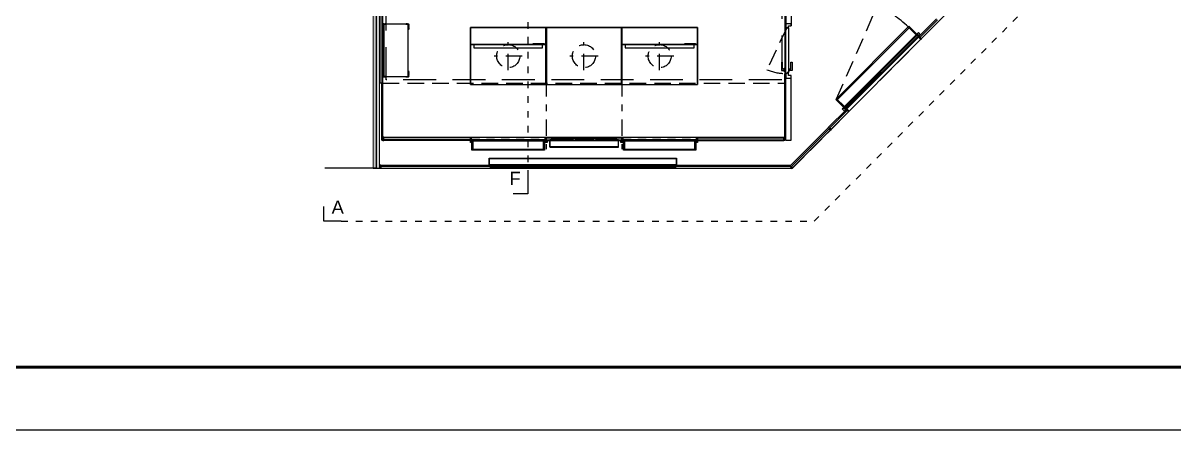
# Model space of a CAD drawing. Header units: millimetres. Extents: x 5896 to 6381, y 4295 to 4378.
# Drawn here: x 6169.1 to 6186.59, y 4295.41 to 4301.59 of the extents above; entities that cross this region are included whole.
import ezdxf

# ---------------------------------------------------------------- set-up
doc = ezdxf.new("R2010")
doc.units = ezdxf.units.MM
for name, pattern in [('DOT2', [0.125, 0, -0.125]), ('HIDDEN2', [0.1875, 0.125, -0.0625]), ('NASCOSTA', [0.375, 0.25, -0.125]), ('PHANTOM2', [1.25, 0.625, -0.125, 0.125, -0.125, 0.125, -0.125]), ('TRATTEGGIATA', [0.75, 0.5, -0.25]), ('TRATTOPUNTO2', [0.5, 0.25, -0.125, 0, -0.125])]:
    doc.linetypes.add(name, pattern=pattern)
for name, color, linetype in [('A-GLAZING', 2, 'Continuous'), ('ax-arredo piani', 2, 'Continuous'), ('ax-arredo piani rossi', 1, 'Continuous'), ('ax-arredo sez', 6, 'Continuous'), ('AXlogo', 6, 'Continuous'), ('GA_X DIM', 8, 'Continuous'), ('Pareti02', 3, 'Continuous'), ('piani-rossi', 1, 'Continuous'), ('proiezioni', 2, 'NASCOSTA'), ('R-PIANI', 6, 'Continuous'), ('sezioni 02', 3, 'Continuous'), ('Urban', 6, 'Continuous'), ('VITI', 1, 'Continuous'), ('图框', 254, 'Continuous')]:
    doc.layers.add(name, color=color, linetype=linetype)
for name, color, linetype, true_color in [('Axis', 7, 'TRATTOPUNTO2', 0xe27a03), ('PROIEZ-FASCIONE', 7, 'TRATTEGGIATA', 0xb4b08e), ('Sections', 92, 'Continuous', 0x00bd00)]:
    doc.layers.add(name, color=color, linetype=linetype, true_color=true_color)
doc.layers.add('R-BORDER', color=7, linetype='PHANTOM2', true_color=0xdb0000, plot=False)
doc.layers.add('R-HATCH', color=7, linetype='Continuous', lineweight=9, true_color=0xbababa)
doc.layers.add('R-WALL', color=7, linetype='Continuous', lineweight=9, true_color=0xbababa)
doc.layers.add('sez-PHOTO', color=3, linetype='HIDDEN2', lineweight=15)
doc.styles.add('cart-inver', font='Arial.ttf')

# ---------------------------------------------------------------- blocks, each defined once
blk = doc.blocks.new('11')
at = {"layer": 'Sections', "linetype": 'DOT2'}
blk.add_line((6056.357, 4460.416), (6056.357, 4454.022), dxfattribs=at)
at = {"layer": 'Sections', "linetype": 'DOT2', "elevation": 0}
blk.add_lwpolyline([(6053.521, 4453.346), (6060.71, 4453.346), (6075.031, 4467.722)], dxfattribs=at)
at = {"layer": 'Sections'}
blk.add_lwpolyline([(6056.357, 4454.022), (6056.357, 4453.76), (6056.137, 4453.76)], dxfattribs=at)
at = {"layer": 'Sections', "elevation": 0}
blk.add_lwpolyline([(6053.521, 4453.346), (6053.259, 4453.346), (6053.259, 4453.565)], dxfattribs=at)
at = {"layer": 'Sections', "char_height": 0.2, "width": 0.21739, "style": 'cart-inver'}
for s, insert, attachment_point in [('F', (6056.077, 4453.893), 7), ('A', (6053.562, 4453.656), 3)]:
    blk.add_mtext(s, dxfattribs=dict(at, insert=insert, attachment_point=attachment_point))
blk = doc.blocks.new('bullone fianco')
at = {"layer": 'VITI'}
for p, q in [((0, 0.008), (-0.003, 0.008)), ((-0.003, 0), (-0.003, 0.007)), ((0, 0.006), (-0.003, 0.006)), ((0, 0.001), (-0.003, 0.001)), ((0, -0.001), (0, 0.008)), ((0, 0.007), (0, 0.008)), ((0, 0), (0, 0.007)), ((0, 0.007), (0, 0.007)), ((0, 0), (0, -0.001)), ((0, 0), (0, 0)), ((0, -0.001), (-0.003, -0.001))]:
    blk.add_line(p, q, dxfattribs=at)
for centre, radius, start, end in [((-0.001, 0.007), 0.00209, 147.1328, 212.8672), ((0.005, 0.004), 0.00787, 163.2213, 196.7787), ((-0.001, 0), 0.00209, 147.1328, 212.8672)]:
    blk.add_arc(centre, radius, start, end, dxfattribs=at)
blk = doc.blocks.new('111')
at = {"layer": 'R-HATCH', "ltscale": 10000}
h = blk.add_hatch(color=253, dxfattribs=at)
h.dxf.hatch_style = 1
h.paths.add_polyline_path([(6053.442, 4401.402), (6053.442, 4413.227), (6053.542, 4413.227), (6053.542, 4401.402)])
at = {"layer": 'A-GLAZING', "color": 253}
for p, q in [((6060.607, 4402.339), (6061.694, 4403.43)), ((6060.612, 4402.323), (6061.71, 4403.425)), ((6061.724, 4403.411), (6060.626, 4402.309)), ((6061.729, 4403.395), (6060.642, 4402.304)), ((6061.71, 4403.427), (6061.719, 4403.436)), ((6061.726, 4403.411), (6061.71, 4403.427)), ((6061.71, 4403.425), (6061.71, 4403.425)), ((6061.71, 4403.425), (6061.712, 4403.425)), ((6061.712, 4403.425), (6061.724, 4403.413)), ((6061.719, 4403.436), (6061.735, 4403.42)), ((6061.724, 4403.413), (6061.724, 4403.411)), ((6061.724, 4403.411), (6061.724, 4403.411)), ((6061.735, 4403.42), (6061.726, 4403.411)), ((6060.61, 4402.323), (6060.601, 4402.314)), ((6060.601, 4402.314), (6060.617, 4402.297)), ((6060.626, 4402.306), (6060.61, 4402.323)), ((6060.612, 4402.321), (6060.612, 4402.323)), ((6060.624, 4402.309), (6060.612, 4402.321)), ((6060.617, 4402.297), (6060.626, 4402.306)), ((6060.626, 4402.309), (6060.624, 4402.309))]:
    blk.add_line(p, q, dxfattribs=at)
at = {"layer": 'ax-arredo piani', "color": 253}
for p, q in [((6053.606, 4401.874), (6054.922, 4401.874)), ((6054.935, 4401.874), (6058.36, 4401.874)), ((6058.373, 4401.874), (6059.688, 4401.874))]:
    blk.add_line(p, q, dxfattribs=at)
at = {"layer": 'ax-arredo piani', "color": 253, "elevation": 0}
for points in [[(6053.978, 4402.798), (6053.978, 4402.798), (6053.978, 4403.59), (6053.978, 4403.59), (6053.978, 4403.59), (6053.609, 4403.59), (6053.609, 4402.798), (6053.978, 4402.798)], [(6053.981, 4403.505), (6053.978, 4403.505), (6053.978, 4403.554), (6053.981, 4403.554)], [(6054.921, 4402.674), (6056.073, 4402.674), (6056.073, 4403.539), (6054.921, 4403.539)], [(6056.073, 4402.674), (6057.222, 4402.674), (6057.222, 4403.539), (6056.073, 4403.539)], [(6056.076, 4402.677), (6057.219, 4402.677), (6057.219, 4403.536), (6056.076, 4403.536)], [(6057.222, 4402.674), (6058.374, 4402.674), (6058.374, 4403.539), (6057.222, 4403.539)], [(6054.921, 4402.674), (6054.921, 4403.285), (6056.073, 4403.285), (6056.073, 4402.674), (6056.07, 4402.674), (6056.07, 4403.282), (6054.924, 4403.282), (6054.924, 4402.674)], [(6054.974, 4403.232), (6056.02, 4403.232), (6056.02, 4403.282), (6054.974, 4403.282)], [(6056.043, 4403.285), (6055.877, 4403.285), (6055.877, 4403.298), (6056.043, 4403.298)], [(6057.222, 4402.674), (6057.222, 4403.285), (6058.374, 4403.285), (6058.374, 4402.674), (6058.371, 4402.674), (6058.371, 4403.282), (6057.225, 4403.282), (6057.225, 4402.674)], [(6057.275, 4403.232), (6058.321, 4403.232), (6058.321, 4403.282), (6057.275, 4403.282)], [(6058.344, 4403.285), (6058.179, 4403.285), (6058.179, 4403.298), (6058.344, 4403.298)], [(6053.981, 4402.883), (6053.978, 4402.883), (6053.978, 4402.834), (6053.981, 4402.834)]]:
    blk.add_lwpolyline(points, close=True, dxfattribs=at)
for points in [[(6054.924, 4403.285), (6054.921, 4403.285), (6054.921, 4403.539), (6056.073, 4403.539)], [(6056.073, 4403.539), (6056.073, 4403.285), (6056.07, 4403.285), (6056.07, 4403.536), (6054.924, 4403.536), (6054.924, 4403.285)], [(6057.225, 4403.285), (6057.222, 4403.285), (6057.222, 4403.539), (6058.374, 4403.539)], [(6058.374, 4403.539), (6058.374, 4403.285), (6058.371, 4403.285), (6058.371, 4403.536), (6057.225, 4403.536), (6057.225, 4403.285)]]:
    blk.add_lwpolyline(points, dxfattribs=at)
at = {"layer": 'ax-arredo piani rossi', "color": 253}
for p, q in [((6056.048, 4401.834), (6054.946, 4401.834)), ((6054.961, 4401.819), (6056.033, 4401.819)), ((6056.147, 4401.844), (6056.147, 4401.854)), ((6056.147, 4401.854), (6057.147, 4401.854)), ((6056.442, 4401.844), (6056.147, 4401.844)), ((6056.552, 4401.854), (6056.407, 4401.854)), ((6056.407, 4401.854), (6056.407, 4401.844)), ((6056.407, 4401.844), (6056.442, 4401.844)), ((6056.518, 4401.844), (6056.552, 4401.844)), ((6056.552, 4401.844), (6056.552, 4401.854)), ((6056.889, 4401.854), (6056.74, 4401.854)), ((6056.74, 4401.854), (6056.74, 4401.844)), ((6056.74, 4401.844), (6056.795, 4401.844)), ((6057.147, 4401.844), (6056.83, 4401.844)), ((6056.83, 4401.844), (6056.889, 4401.844)), ((6056.889, 4401.844), (6056.889, 4401.854)), ((6057.147, 4401.854), (6057.147, 4401.844)), ((6058.349, 4401.834), (6057.247, 4401.834)), ((6057.262, 4401.819), (6058.334, 4401.819))]:
    blk.add_line(p, q, dxfattribs=at)
at = {"layer": 'ax-arredo sez', "color": 253}
for p, q in [((6059.702, 4404.151), (6059.702, 4403.539)), ((6059.717, 4404.151), (6059.717, 4403.539)), ((6059.717, 4403.534), (6059.702, 4403.534)), ((6059.702, 4403.534), (6059.702, 4402.844)), ((6059.717, 4402.844), (6059.717, 4403.534)), ((6061.573, 4403.55), (6060.486, 4402.459)), ((6060.501, 4402.445), (6061.587, 4403.536)), ((6061.573, 4403.55), (6061.584, 4403.561)), ((6061.587, 4403.536), (6061.573, 4403.55)), ((6061.694, 4403.43), (6061.573, 4403.55)), ((6061.584, 4403.561), (6061.704, 4403.441)), ((6061.704, 4403.441), (6061.694, 4403.43)), ((6059.702, 4402.844), (6059.717, 4402.844)), ((6059.702, 4401.829), (6059.702, 4402.839)), ((6059.717, 4401.829), (6059.717, 4402.839)), ((6053.577, 4401.829), (6053.577, 4402.694)), ((6053.592, 4401.844), (6053.592, 4402.694)), ((6060.476, 4402.448), (6060.486, 4402.459)), ((6060.596, 4402.328), (6060.476, 4402.448)), ((6060.486, 4402.459), (6060.501, 4402.445)), ((6060.486, 4402.459), (6060.607, 4402.339)), ((6060.607, 4402.339), (6060.596, 4402.328)), ((6053.577, 4401.829), (6053.592, 4401.829)), ((6053.593, 4401.874), (6053.592, 4401.873)), ((6053.592, 4401.873), (6053.592, 4401.844)), ((6053.592, 4401.844), (6053.592, 4401.844)), ((6053.592, 4401.844), (6053.592, 4401.827)), ((6053.592, 4401.827), (6053.607, 4401.827)), ((6053.606, 4401.874), (6053.593, 4401.874)), ((6053.607, 4401.873), (6053.606, 4401.874)), ((6053.607, 4401.827), (6053.607, 4401.873)), ((6053.607, 4401.827), (6053.607, 4401.844)), ((6053.607, 4401.844), (6054.921, 4401.844)), ((6054.921, 4401.827), (6053.607, 4401.827)), ((6054.921, 4401.873), (6054.922, 4401.874)), ((6054.921, 4401.795), (6054.921, 4401.873)), ((6054.936, 4401.795), (6054.921, 4401.795)), ((6054.922, 4401.874), (6054.935, 4401.874)), ((6054.935, 4401.874), (6054.936, 4401.873)), ((6054.936, 4401.873), (6054.936, 4401.844)), ((6054.936, 4401.844), (6054.936, 4401.844)), ((6054.936, 4401.844), (6054.936, 4401.795)), ((6054.94, 4401.844), (6054.938, 4401.844)), ((6054.938, 4401.844), (6054.938, 4401.829)), ((6054.938, 4401.829), (6054.944, 4401.829)), ((6054.94, 4401.831), (6054.94, 4401.844)), ((6054.944, 4401.831), (6054.94, 4401.831)), ((6054.946, 4401.844), (6054.944, 4401.844)), ((6054.944, 4401.844), (6054.944, 4401.831)), ((6054.944, 4401.829), (6054.944, 4401.812)), ((6054.944, 4401.812), (6054.946, 4401.812)), ((6054.946, 4401.812), (6054.946, 4401.844)), ((6054.946, 4401.834), (6054.961, 4401.819)), ((6054.946, 4401.679), (6054.946, 4401.834)), ((6054.961, 4401.819), (6054.961, 4401.694)), ((6056.033, 4401.819), (6056.048, 4401.834)), ((6056.033, 4401.694), (6056.033, 4401.819)), ((6056.048, 4401.812), (6056.048, 4401.844)), ((6056.048, 4401.844), (6056.05, 4401.844)), ((6056.048, 4401.834), (6056.048, 4401.679)), ((6056.05, 4401.812), (6056.048, 4401.812)), ((6056.05, 4401.844), (6056.05, 4401.831)), ((6056.05, 4401.831), (6056.054, 4401.831)), ((6056.056, 4401.829), (6056.05, 4401.829)), ((6056.05, 4401.829), (6056.05, 4401.812)), ((6056.054, 4401.831), (6056.054, 4401.844)), ((6056.054, 4401.844), (6056.056, 4401.844)), ((6056.056, 4401.844), (6056.056, 4401.829)), ((6056.058, 4401.873), (6056.059, 4401.874)), ((6056.058, 4401.795), (6056.058, 4401.873)), ((6056.073, 4401.795), (6056.058, 4401.795)), ((6056.059, 4401.874), (6056.072, 4401.874)), ((6056.072, 4401.874), (6056.073, 4401.873)), ((6056.073, 4401.873), (6056.073, 4401.844)), ((6056.442, 4401.844), (6056.073, 4401.844)), ((6056.073, 4401.844), (6056.073, 4401.827)), ((6056.073, 4401.844), (6056.073, 4401.844)), ((6056.073, 4401.844), (6056.073, 4401.795)), ((6056.073, 4401.827), (6056.442, 4401.827)), ((6056.073, 4401.827), (6056.088, 4401.827)), ((6056.073, 4401.795), (6056.073, 4401.827)), ((6056.088, 4401.795), (6056.073, 4401.795)), ((6056.088, 4401.827), (6056.088, 4401.795)), ((6056.131, 4401.827), (6056.127, 4401.827)), ((6056.127, 4401.827), (6056.127, 4401.723)), ((6056.127, 4401.723), (6057.172, 4401.723)), ((6056.131, 4401.727), (6056.131, 4401.827)), ((6057.168, 4401.827), (6056.131, 4401.827)), ((6056.131, 4401.827), (6056.131, 4401.824)), ((6056.131, 4401.824), (6057.168, 4401.824)), ((6057.168, 4401.727), (6056.131, 4401.727)), ((6056.45, 4401.854), (6056.442, 4401.854)), ((6056.442, 4401.854), (6056.442, 4401.827)), ((6056.442, 4401.827), (6056.45, 4401.827)), ((6056.45, 4401.827), (6056.45, 4401.854)), ((6056.485, 4401.844), (6056.45, 4401.844)), ((6056.45, 4401.844), (6056.485, 4401.844)), ((6056.45, 4401.844), (6056.485, 4401.844)), ((6056.45, 4401.827), (6056.485, 4401.827)), ((6056.485, 4401.854), (6056.518, 4401.854)), ((6056.485, 4401.827), (6056.485, 4401.854)), ((6056.518, 4401.827), (6056.485, 4401.827)), ((6056.518, 4401.854), (6056.518, 4401.827)), ((6056.642, 4401.844), (6056.518, 4401.844)), ((6056.518, 4401.844), (6056.642, 4401.844)), ((6056.518, 4401.827), (6056.642, 4401.827)), ((6056.642, 4401.854), (6056.65, 4401.854)), ((6056.642, 4401.827), (6056.642, 4401.854)), ((6056.65, 4401.827), (6056.642, 4401.827)), ((6056.65, 4401.854), (6056.65, 4401.827)), ((6056.795, 4401.844), (6056.65, 4401.844)), ((6056.65, 4401.844), (6056.795, 4401.844)), ((6056.65, 4401.827), (6056.795, 4401.827)), ((6056.795, 4401.854), (6056.83, 4401.854)), ((6056.795, 4401.827), (6056.795, 4401.854)), ((6056.83, 4401.827), (6056.795, 4401.827)), ((6056.83, 4401.854), (6056.83, 4401.827)), ((6057.222, 4401.844), (6056.83, 4401.844)), ((6056.83, 4401.827), (6057.222, 4401.827)), ((6057.168, 4401.827), (6057.168, 4401.727)), ((6057.172, 4401.827), (6057.168, 4401.827)), ((6057.168, 4401.824), (6057.168, 4401.827)), ((6057.172, 4401.723), (6057.172, 4401.827)), ((6057.207, 4401.827), (6057.222, 4401.827)), ((6057.207, 4401.795), (6057.207, 4401.827)), ((6057.222, 4401.795), (6057.207, 4401.795)), ((6057.222, 4401.873), (6057.223, 4401.874)), ((6057.222, 4401.795), (6057.222, 4401.873)), ((6057.222, 4401.827), (6057.222, 4401.844)), ((6057.222, 4401.827), (6057.222, 4401.795)), ((6057.237, 4401.795), (6057.222, 4401.795)), ((6057.223, 4401.874), (6057.236, 4401.874)), ((6057.236, 4401.874), (6057.237, 4401.873)), ((6057.237, 4401.873), (6057.237, 4401.844)), ((6057.237, 4401.844), (6057.237, 4401.844)), ((6057.237, 4401.844), (6057.237, 4401.795)), ((6057.241, 4401.844), (6057.239, 4401.844)), ((6057.239, 4401.844), (6057.239, 4401.829)), ((6057.239, 4401.829), (6057.245, 4401.829)), ((6057.241, 4401.831), (6057.241, 4401.844)), ((6057.245, 4401.831), (6057.241, 4401.831)), ((6057.247, 4401.844), (6057.245, 4401.844)), ((6057.245, 4401.844), (6057.245, 4401.831)), ((6057.245, 4401.829), (6057.245, 4401.812)), ((6057.245, 4401.812), (6057.247, 4401.812)), ((6057.247, 4401.812), (6057.247, 4401.844)), ((6057.247, 4401.834), (6057.262, 4401.819)), ((6057.247, 4401.679), (6057.247, 4401.834)), ((6057.262, 4401.819), (6057.262, 4401.694)), ((6058.334, 4401.819), (6058.349, 4401.834)), ((6058.334, 4401.694), (6058.334, 4401.819)), ((6058.349, 4401.812), (6058.349, 4401.844)), ((6058.349, 4401.844), (6058.351, 4401.844)), ((6058.349, 4401.834), (6058.349, 4401.679)), ((6058.351, 4401.812), (6058.349, 4401.812)), ((6058.351, 4401.844), (6058.351, 4401.831)), ((6058.351, 4401.831), (6058.355, 4401.831)), ((6058.357, 4401.829), (6058.351, 4401.829)), ((6058.351, 4401.829), (6058.351, 4401.812)), ((6058.355, 4401.831), (6058.355, 4401.844)), ((6058.355, 4401.844), (6058.357, 4401.844)), ((6058.357, 4401.844), (6058.357, 4401.829)), ((6058.359, 4401.873), (6058.36, 4401.874)), ((6058.359, 4401.795), (6058.359, 4401.873)), ((6058.374, 4401.795), (6058.359, 4401.795)), ((6058.36, 4401.874), (6058.373, 4401.874)), ((6058.373, 4401.874), (6058.374, 4401.873)), ((6058.374, 4401.873), (6058.374, 4401.844)), ((6059.687, 4401.844), (6058.374, 4401.844)), ((6058.374, 4401.844), (6058.374, 4401.844)), ((6058.374, 4401.844), (6058.374, 4401.795)), ((6058.374, 4401.827), (6059.687, 4401.827)), ((6059.687, 4401.873), (6059.688, 4401.874)), ((6059.687, 4401.827), (6059.687, 4401.873)), ((6059.687, 4401.827), (6059.687, 4401.844)), ((6059.702, 4401.827), (6059.687, 4401.827)), ((6059.688, 4401.874), (6059.701, 4401.874)), ((6059.701, 4401.874), (6059.702, 4401.873)), ((6059.702, 4401.873), (6059.702, 4401.844)), ((6059.702, 4401.844), (6059.702, 4401.844)), ((6059.702, 4401.844), (6059.702, 4401.827)), ((6056.048, 4401.679), (6054.946, 4401.679)), ((6054.961, 4401.694), (6056.033, 4401.694)), ((6055.207, 4401.451), (6055.207, 4401.556)), ((6055.207, 4401.556), (6058.056, 4401.556)), ((6055.212, 4401.451), (6055.212, 4401.551)), ((6055.212, 4401.551), (6058.051, 4401.551)), ((6058.349, 4401.679), (6057.247, 4401.679)), ((6057.262, 4401.694), (6058.334, 4401.694)), ((6058.051, 4401.551), (6058.051, 4401.451)), ((6058.056, 4401.556), (6058.056, 4401.451))]:
    blk.add_line(p, q, dxfattribs=at)
at = {"layer": 'ax-arredo sez', "color": 253, "elevation": 0}
for points in [[(6053.595, 4403.554), (6053.592, 4403.554), (6053.592, 4403.594), (6053.632, 4403.594), (6053.632, 4403.591), (6053.595, 4403.591), (6053.595, 4403.554)], [(6053.979, 4403.554), (6053.982, 4403.554), (6053.982, 4403.594), (6053.942, 4403.594), (6053.942, 4403.591), (6053.979, 4403.591), (6053.979, 4403.554)], [(6053.595, 4402.834), (6053.592, 4402.834), (6053.592, 4402.794), (6053.632, 4402.794), (6053.632, 4402.797), (6053.595, 4402.797), (6053.595, 4402.834)], [(6053.979, 4402.834), (6053.982, 4402.834), (6053.982, 4402.794), (6053.942, 4402.794), (6053.942, 4402.797), (6053.979, 4402.797), (6053.979, 4402.834)]]:
    blk.add_lwpolyline(points, dxfattribs=at)
blk.add_lwpolyline([(6053.608, 4402.797), (6053.595, 4402.797), (6053.595, 4403.591), (6053.608, 4403.591)], close=True, dxfattribs=at)
at = {"layer": 'Axis', "color": 253}
for p, q in [((6056.073, 4402.745), (6056.073, 4401.694)), ((6057.222, 4402.745), (6057.222, 4401.694))]:
    blk.add_line(p, q, dxfattribs=at)
at = {"layer": 'AXlogo', "color": 253}
for p, q in [((6055.226, 4401.407), (6055.226, 4401.432)), ((6055.226, 4401.432), (6058.039, 4401.432)), ((6058.039, 4401.407), (6055.226, 4401.407)), ((6058.039, 4401.432), (6058.039, 4401.407))]:
    blk.add_line(p, q, dxfattribs=at)
at = {"layer": 'DEFPOINTS', "color": 253}
blk.add_line((6053.622, 4403.594), (6053.592, 4403.594), dxfattribs=at)
at = {"layer": 'Pareti02', "color": 253}
for p, q in [((6053.567, 4402.694), (6053.567, 4411.094)), ((6053.592, 4402.694), (6053.592, 4411.094)), ((6059.797, 4403.72), (6059.797, 4403.564)), ((6059.717, 4403.539), (6059.702, 4403.539)), ((6060.486, 4402.459), (6061.573, 4403.55)), ((6059.717, 4402.839), (6059.702, 4402.839)), ((6059.797, 4401.829), (6059.797, 4402.814)), ((6059.797, 4402.325), (6059.797, 4402.814)), ((6053.592, 4402.694), (6053.542, 4402.694)), ((6060.363, 4402.023), (6060.366, 4402.027)), ((6060.377, 4402.009), (6060.363, 4402.023)), ((6060.366, 4402.027), (6060.38, 4402.013)), ((6060.373, 4402.005), (6060.377, 4402.009)), ((6060.395, 4401.984), (6060.373, 4402.005)), ((6060.38, 4402.013), (6060.384, 4402.016)), ((6060.384, 4402.016), (6060.405, 4401.995)), ((6060.405, 4401.995), (6060.395, 4401.984)), ((6059.717, 4401.829), (6059.702, 4401.829)), ((6059.717, 4401.829), (6059.797, 4401.829)), ((6059.777, 4401.435), (6059.78, 4401.439)), ((6059.791, 4401.421), (6059.777, 4401.435)), ((6059.78, 4401.439), (6059.795, 4401.424)), ((6059.788, 4401.417), (6059.791, 4401.421)), ((6059.809, 4401.396), (6059.788, 4401.417)), ((6059.795, 4401.424), (6059.798, 4401.428)), ((6059.798, 4401.428), (6059.819, 4401.407)), ((6059.819, 4401.407), (6059.809, 4401.396))]:
    blk.add_line(p, q, dxfattribs=at)
at = {"layer": 'piani-rossi', "color": 253}
for p, q in [((6059.666, 4403.013), (6059.648, 4403.013)), ((6059.648, 4403.013), (6059.648, 4402.886)), ((6059.666, 4402.908), (6059.666, 4403.013)), ((6059.791, 4402.908), (6059.791, 4403.013)), ((6059.791, 4403.013), (6059.809, 4403.013)), ((6059.809, 4403.013), (6059.809, 4402.886)), ((6059.648, 4402.886), (6059.692, 4402.886)), ((6059.692, 4402.908), (6059.666, 4402.908)), ((6059.692, 4402.874), (6059.692, 4402.921)), ((6059.692, 4402.921), (6059.702, 4402.921)), ((6059.692, 4402.886), (6059.692, 4402.908)), ((6059.702, 4402.874), (6059.692, 4402.874)), ((6059.702, 4402.921), (6059.702, 4402.874)), ((6059.765, 4402.921), (6059.755, 4402.921)), ((6059.755, 4402.921), (6059.755, 4402.874)), ((6059.755, 4402.874), (6059.765, 4402.874)), ((6059.765, 4402.874), (6059.765, 4402.921)), ((6059.765, 4402.886), (6059.765, 4402.908)), ((6059.765, 4402.908), (6059.791, 4402.908)), ((6059.809, 4402.886), (6059.765, 4402.886))]:
    blk.add_line(p, q, dxfattribs=at)
at = {"layer": 'PROIEZ-FASCIONE', "color": 253}
for p, q in [((6053.642, 4402.744), (6053.642, 4411.527)), ((6059.652, 4404.172), (6059.652, 4402.744)), ((6059.652, 4402.744), (6053.642, 4402.744))]:
    blk.add_line(p, q, dxfattribs=at)
at = {"layer": 'proiezioni', "color": 253}
for p, q in [((6059.819, 4401.407), (6073.896, 4415.537)), ((6060.486, 4402.459), (6061.106, 4403.869)), ((6059.728, 4403.534), (6059.429, 4402.9)), ((6055.497, 4402.893), (6055.497, 4403.319)), ((6056.647, 4402.893), (6056.647, 4403.319)), ((6057.798, 4402.893), (6057.798, 4403.319)), ((6055.71, 4403.106), (6055.283, 4403.106)), ((6056.861, 4403.106), (6056.434, 4403.106)), ((6058.011, 4403.106), (6057.585, 4403.106)), ((6053.592, 4402.694), (6059.702, 4402.694))]:
    blk.add_line(p, q, dxfattribs=at)
for centre in [(6055.497, 4403.106), (6056.647, 4403.106), (6057.798, 4403.106)]:
    blk.add_circle(centre, 0.175, dxfattribs=at)
for centre, radius, start, end in [((6060.486, 4402.459), 1.54, 45.109, 66.2595), ((6059.702, 4403.534), 0.69, 246.6992, 270)]:
    blk.add_arc(centre, radius, start, end, dxfattribs=at)
at = {"layer": 'R-BORDER', "color": 253, "ltscale": 10000}
for p, q in [((6053.492, 4413.302), (6053.492, 4401.402)), ((6059.814, 4401.402), (6069.901, 4411.527)), ((6053.442, 4401.402), (6059.814, 4401.402)), ((6053.492, 4401.402), (6053.442, 4401.402))]:
    blk.add_line(p, q, dxfattribs=at)
at = {"layer": 'R-PIANI', "color": 253, "ltscale": 10000}
blk.add_line((6053.442, 4401.402), (6052.711, 4401.402), dxfattribs=at)
at = {"layer": 'R-WALL', "color": 253, "ltscale": 10000}
for p, q in [((6053.442, 4401.402), (6053.442, 4413.227)), ((6053.542, 4413.227), (6053.542, 4401.402)), ((6053.542, 4401.402), (6053.442, 4401.402))]:
    blk.add_line(p, q, dxfattribs=at)
at = {"layer": 'sez-PHOTO', "color": 253}
for p, q in [((6054.94, 4401.844), (6056.054, 4401.844)), ((6057.241, 4401.844), (6058.355, 4401.844))]:
    blk.add_line(p, q, dxfattribs=at)
at = {"layer": 'sezioni 02', "color": 253}
for p, q in [((6061.736, 4403.402), (6062.004, 4403.671)), ((6062.019, 4403.657), (6061.75, 4403.388)), ((6059.717, 4403.599), (6059.717, 4403.539)), ((6059.797, 4403.599), (6059.717, 4403.599)), ((6059.717, 4403.539), (6059.755, 4403.542)), ((6059.717, 4402.844), (6059.717, 4403.534)), ((6059.717, 4403.534), (6059.755, 4403.534)), ((6059.755, 4403.542), (6059.755, 4403.564)), ((6059.755, 4403.564), (6059.797, 4403.564)), ((6059.755, 4403.534), (6059.755, 4402.859)), ((6059.797, 4403.564), (6059.797, 4403.599)), ((6061.729, 4403.465), (6061.709, 4403.446)), ((6061.764, 4403.43), (6061.729, 4403.465)), ((6061.709, 4403.446), (6061.694, 4403.43)), ((6061.694, 4403.43), (6061.703, 4403.421)), ((6061.703, 4403.421), (6061.719, 4403.436)), ((6061.719, 4403.436), (6061.709, 4403.446)), ((6061.709, 4403.446), (6061.735, 4403.42)), ((6061.735, 4403.42), (6061.72, 4403.404)), ((6061.72, 4403.404), (6061.729, 4403.395)), ((6061.729, 4403.395), (6061.764, 4403.43)), ((6061.736, 4403.402), (6061.729, 4403.395)), ((6061.729, 4403.395), (6061.765, 4403.359)), ((6061.75, 4403.388), (6061.736, 4403.402)), ((6061.75, 4403.388), (6061.736, 4403.402)), ((6061.754, 4403.391), (6061.75, 4403.388)), ((6061.775, 4403.37), (6061.754, 4403.391)), ((6061.765, 4403.359), (6061.775, 4403.37)), ((6059.735, 4402.847), (6059.717, 4402.844)), ((6059.717, 4402.844), (6059.717, 4402.844)), ((6059.737, 4402.842), (6059.717, 4402.839)), ((6059.717, 4402.839), (6059.717, 4402.774)), ((6059.717, 4402.774), (6059.797, 4402.774)), ((6059.755, 4402.859), (6059.735, 4402.856)), ((6059.735, 4402.856), (6059.735, 4402.847)), ((6059.755, 4402.854), (6059.737, 4402.851)), ((6059.737, 4402.851), (6059.737, 4402.842)), ((6059.755, 4402.814), (6059.755, 4402.854)), ((6059.797, 4402.814), (6059.755, 4402.814)), ((6059.797, 4402.774), (6059.797, 4402.814)), ((6060.635, 4402.296), (6060.366, 4402.027)), ((6060.38, 4402.013), (6060.649, 4402.282)), ((6060.572, 4402.304), (6060.591, 4402.323)), ((6060.607, 4402.268), (6060.572, 4402.304)), ((6060.591, 4402.323), (6060.607, 4402.339)), ((6060.591, 4402.323), (6060.617, 4402.297)), ((6060.601, 4402.314), (6060.591, 4402.323)), ((6060.616, 4402.33), (6060.601, 4402.314)), ((6060.607, 4402.339), (6060.616, 4402.33)), ((6060.642, 4402.304), (6060.607, 4402.268)), ((6060.617, 4402.297), (6060.633, 4402.313)), ((6060.633, 4402.313), (6060.642, 4402.304)), ((6060.635, 4402.297), (6060.642, 4402.304)), ((6060.649, 4402.282), (6060.635, 4402.297)), ((6060.649, 4402.282), (6060.635, 4402.296)), ((6060.642, 4402.304), (6060.678, 4402.268)), ((6060.646, 4402.279), (6060.649, 4402.282)), ((6060.667, 4402.258), (6060.646, 4402.279)), ((6060.678, 4402.268), (6060.667, 4402.258)), ((6060.366, 4402.027), (6060.38, 4402.013)), ((6053.552, 4401.452), (6053.542, 4401.452)), ((6053.542, 4401.452), (6053.542, 4401.431)), ((6053.542, 4401.431), (6053.552, 4401.431)), ((6053.552, 4401.431), (6053.552, 4401.452)), ((6053.562, 4401.452), (6053.552, 4401.452)), ((6053.552, 4401.452), (6053.552, 4401.402)), ((6053.552, 4401.402), (6053.567, 4401.402)), ((6053.562, 4401.432), (6053.562, 4401.452)), ((6053.567, 4401.432), (6053.562, 4401.432)), ((6053.567, 4401.402), (6053.567, 4401.432)), ((6056.366, 4401.451), (6055.959, 4401.451)), ((6055.959, 4401.451), (6055.959, 4401.407)), ((6055.959, 4401.407), (6056.366, 4401.407)), ((6056.366, 4401.407), (6056.366, 4401.451)), ((6056.64, 4401.451), (6056.618, 4401.451)), ((6056.618, 4401.451), (6056.618, 4401.407)), ((6056.618, 4401.407), (6056.64, 4401.407)), ((6056.64, 4401.407), (6056.64, 4401.451)), ((6057.313, 4401.451), (6056.883, 4401.451)), ((6056.883, 4401.451), (6056.883, 4401.407)), ((6056.883, 4401.407), (6057.313, 4401.407)), ((6057.313, 4401.407), (6057.313, 4401.451))]:
    blk.add_line(p, q, dxfattribs=at)
at = {"layer": 'Urban', "color": 253}
for p, q in [((6060.363, 4402.023), (6059.78, 4401.439)), ((6059.795, 4401.424), (6060.377, 4402.009)), ((6060.377, 4402.009), (6060.363, 4402.023)), ((6053.562, 4401.432), (6053.562, 4401.451)), ((6053.562, 4401.451), (6059.78, 4401.451)), ((6059.78, 4401.432), (6053.562, 4401.432)), ((6058.051, 4401.454), (6055.212, 4401.454)), ((6055.212, 4401.454), (6055.212, 4401.451)), ((6055.212, 4401.451), (6058.051, 4401.451)), ((6058.051, 4401.451), (6058.051, 4401.454)), ((6059.78, 4401.451), (6059.78, 4401.432)), ((6059.78, 4401.439), (6059.795, 4401.424))]:
    blk.add_line(p, q, dxfattribs=at)
at = {"layer": 'VITI', "color": 253, "elevation": 0}
for points in [[(6053.632, 4403.595), (6053.632, 4403.594), (6053.592, 4403.594), (6053.592, 4403.595)], [(6053.632, 4402.794), (6053.632, 4402.793), (6053.592, 4402.793), (6053.592, 4402.794)]]:
    blk.add_lwpolyline(points, close=True, dxfattribs=at)
for points in [[(6053.942, 4403.594), (6053.942, 4403.595), (6053.983, 4403.595), (6053.983, 4403.505), (6053.982, 4403.505), (6053.982, 4403.594), (6053.942, 4403.594)], [(6053.942, 4402.794), (6053.942, 4402.793), (6053.983, 4402.793), (6053.983, 4402.883), (6053.982, 4402.883), (6053.982, 4402.794), (6053.942, 4402.794)]]:
    blk.add_lwpolyline(points, dxfattribs=at)
at = {"layer": 'VITI', "color": 253}
for p, rotation in [((6053.598, 4403.595), 270), ((6053.618, 4403.595), 270), ((6053.625, 4402.793), 90), ((6053.956, 4402.793), 90), ((6053.976, 4402.793), 90), ((6053.983, 4402.867), 180), ((6053.983, 4402.847), 180), ((6053.983, 4402.827), 180), ((6053.983, 4402.807), 180)]:
    blk.add_blockref('bullone fianco', p, dxfattribs=dict(at, rotation=rotation))
at = {"layer": 'VITI', "color": 253, "xscale": -1}
for p, rotation in [((6053.956, 4403.595), 90), ((6053.976, 4403.595), 90), ((6053.598, 4402.793), 270)]:
    blk.add_blockref('bullone fianco', p, dxfattribs=dict(at, rotation=rotation))
for p in [(6053.983, 4403.581), (6053.983, 4403.561), (6053.983, 4403.541), (6053.983, 4403.521)]:
    blk.add_blockref('bullone fianco', p, dxfattribs=at)
blk = doc.blocks.new('tukuang')
at = {"layer": '图框'}
blk.add_lwpolyline([(0, 0), (4200, 0), (4200, 2969.7), (0, 2969.7)], close=True, dxfattribs=at)
at = {"layer": '图框', "const_width": 4.24}
blk.add_lwpolyline([(212.1, 2870.7), (4101, 2870.7), (4101, 99), (212.1, 99)], close=True, dxfattribs=at)

msp = doc.modelspace()

# ---------------------------------------------------------------- block references
msp.add_blockref('111', (120.973, -102.015))
at = {"layer": 'GA_X DIM', "xscale": 0.009635294117647079, "yscale": 0.009635294117647079, "zscale": 0.009635294117647079}
msp.add_blockref('tukuang', (6165.05, 4295.413), dxfattribs=at)
at = {"layer": 'Sections'}
msp.add_blockref('11', (120.41, -154.759), dxfattribs=at)

doc.saveas('drawing.dxf')
